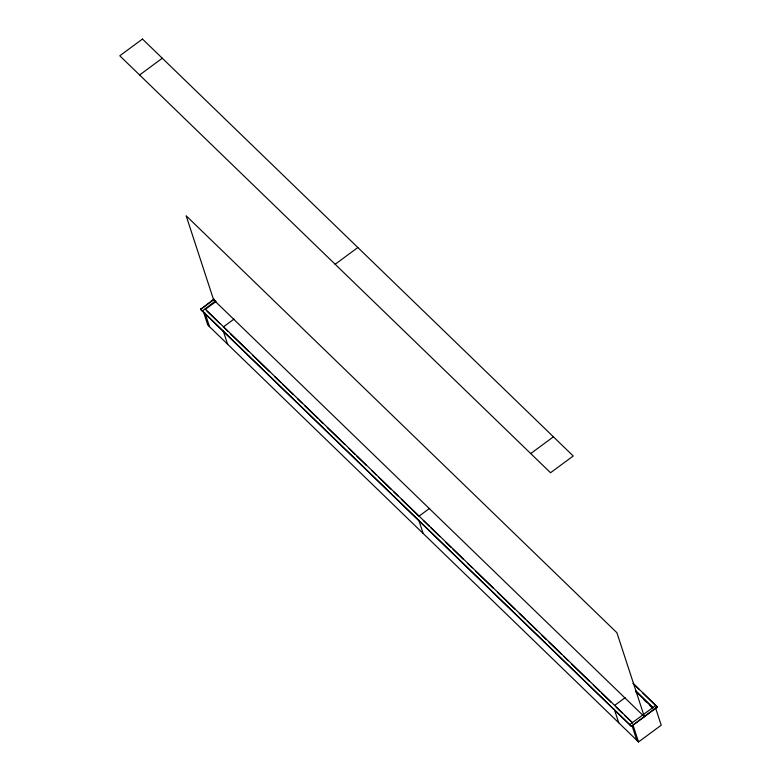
<?xml version="1.0" encoding="UTF-8"?>
<svg xmlns="http://www.w3.org/2000/svg" width="781" height="781" viewBox="0 0 781 781"><rect width="100%" height="100%" fill="white"/><g stroke="black" fill="none" stroke-linecap="round" stroke-linejoin="round"><path stroke-width="1.17" d="M139.604 74.976L162.292 58.233M633.098 683.297L657.417 707.117L631.331 726.379L200.58 309.432L213.965 299.025M200.58 309.432L214.101 299.455M215.693 300.695L202.299 311.102M205.276 309.432L215.966 301.534M234.056 319.048L223.366 326.946L227.73 331.173M335.166 264.271L357.844 247.518M429.618 508.343L418.928 516.231L401.463 499.332M530.719 453.566L553.407 436.813M614.481 705.526L625.181 697.638M631.331 726.379L657.28 706.698M203.382 311.541L207.775 325.003L638.526 741.95L661.214 725.207L655.708 708.377M633.235 683.717L639.327 689.613M642.773 692.942L657.417 707.117M635.49 690.453L652.857 707.547M635.763 691.292L652.994 707.967M636.037 692.132L637.765 693.801M643.788 699.639L646.375 702.139M649.821 705.477L652.408 707.976M213.623 299.806L644.374 716.753L616.902 632.717L186.151 215.771L213.652 299.904M206.994 311.102L219.92 323.607M230.346 333.702L248.68 351.45M253.054 355.677L269.64 371.727M274.873 376.803L280.984 382.719M282.732 384.408L293.207 394.551M297.571 398.769L301.935 402.996M304.561 405.534L317.652 418.206M319.4 419.895L322.895 423.282M327.259 427.51L344.714 444.409M349.087 448.636L355.199 454.542M356.937 456.241L366.543 465.535M371.785 470.601L376.149 474.828M378.765 477.367L390.988 489.199M393.604 491.727L397.968 495.955M423.292 520.458L429.404 526.374M431.151 528.063L439.879 536.518M445.99 542.434L451.233 547.501M452.97 549.189L463.455 559.333M467.819 563.56L472.183 567.787M475.668 571.165L493.133 588.064M497.497 592.291L514.962 609.19M519.326 613.417L525.437 619.333M527.185 621.022L536.781 630.316M542.024 635.392L546.388 639.61M549.004 642.148L561.227 653.98M563.853 656.518L568.217 660.736M571.702 664.123L589.167 681.022M593.531 685.249L599.642 691.165M601.39 692.854L610.996 702.148M616.209 707.195L622.242 713.033M624.82 715.533L632.581 723.04M200.444 309.012L631.185 725.959M655.689 705.458L629.603 724.709M632.434 722.62L205.139 309.012M633.03 725.129L638.526 741.95M632.034 725.695L636.808 740.281M614.315 709.314L618.708 722.767M418.753 520.019L423.156 533.482M223.19 330.724L227.593 344.187M205.1 313.21L209.503 326.673M142.474 39.05L119.786 55.793L550.537 472.739L573.225 455.997L142.474 39.05"/></g></svg>
